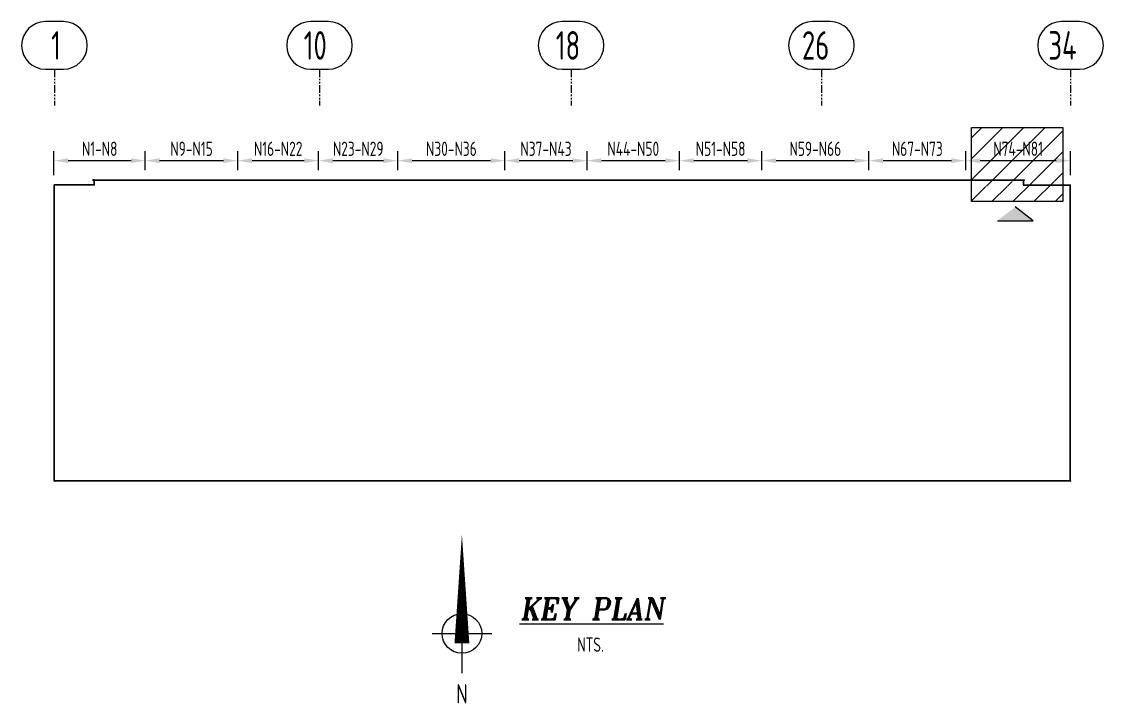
# Model space of a CAD drawing. Header units: inches. Extents: x -3675 to 11984, y -3832 to 1837.
# Drawn here: x 11315.4 to 11485.8, y -3831.4 to -3724 of the extents above; entities that cross this region are included whole.
import ezdxf
from ezdxf.enums import TextEntityAlignment as Align

# ---------------------------------------------------------------- set-up
doc = ezdxf.new("R2010")
doc.units = ezdxf.units.IN
doc.header["$MEASUREMENT"] = 0
doc.linetypes.add('PHANTOM', pattern=[2.5, 1.25, -0.25, 0.25, -0.25, 0.25, -0.25])
doc.layers.get('0').update_dxf_attribs({"linetype": 'CONTINUOUS'})
doc.layers.get('Defpoints').update_dxf_attribs({"linetype": 'CONTINUOUS'})
for name, color, linetype in [('0-25TEXT', 7, 'CONTINUOUS'), ('0-35', 3, 'CONTINUOUS'), ('0-35TEXT', 3, 'CONTINUOUS'), ('0-50', 10, 'CONTINUOUS'), ('BARLIST', 7, 'CONTINUOUS'), ('GRID', 8, 'PHANTOM'), ('Hatch', 253, 'CONTINUOUS'), ('Hgblock', 7, 'CONTINUOUS')]:
    doc.layers.add(name, color=color, linetype=linetype)
doc.styles.add('AR', font='ARCHQUIK.shx', dxfattribs={"width": 0.8})
doc.styles.add('ROMANT', font='romant')
doc.dimstyles.new('CADS_DIM_48', dxfattribs={"dimscale": 48, "dimtxt": 0.09375, "dimasz": 0.09375, "dimexe": 0.0625, "dimexo": 0.0625, "dimgap": 0.09375, "dimtad": 0, "dimtih": 1, "dimtoh": 1, "dimzin": 1, "dimdsep": 46, "dimlunit": 4, "dimtxsty": 'AR', "dimblk": 'CLOSED', "dimcen": 0.1875, "dimadec": 0, "dimazin": 0, "dimtfac": 1, "dimtofl": 0, "dimtmove": 0, "dimatfit": 1, "dimldrblk": 'DOTBLANK', "dimfxl": 1, "dimtzin": 0, "dimarcsym": 0})

# ---------------------------------------------------------------- blocks, each defined once
blk = doc.blocks.new('*D1264')
at = {"layer": '0-35', "color": 0, "lineweight": -2, "transparency": 16777216}
for p, q in [((11320.49, -3748.17), (11320.49, -3744.38)), ((11334.87, -3747.38), (11334.87, -3744.38)), ((11322.74, -3745.88), (11332.62, -3745.88))]:
    blk.add_line(p, q, dxfattribs=at)
at = {"layer": '0-35', "color": 0, "transparency": 16777216}
for points in [[(11322.74, -3745.51), (11322.74, -3746.26), (11320.49, -3745.88)], [(11332.62, -3745.51), (11332.62, -3746.26), (11334.87, -3745.88)]]:
    blk.add_solid(points, dxfattribs=at)
at = {"layer": 'Defpoints', "color": 0, "transparency": 16777216}
for p in [(11334.87, -3745.88), (11334.87, -3748.88), (11320.49, -3749.67)]:
    blk.add_point(p, dxfattribs=at)
at = {"layer": '0-35', "color": 0, "transparency": 16777216, "insert": (11327.68, -3744.01), "char_height": 2.25, "attachment_point": 5, "style": 'AR'}
blk.add_mtext('N1-N8', dxfattribs=at)
blk = doc.blocks.new('_DotBlank')
at = {"layer": '0-35', "color": 0, "lineweight": -2}
blk.add_line((-0.5, 0), (-1, 0), dxfattribs=at)
blk.add_circle((0, 0), 0.5, dxfattribs=at)
blk = doc.blocks.new('*D1265')
at = {"layer": '0-35', "color": 0, "lineweight": -2, "transparency": 16777216}
for p, q in [((11334.87, -3747.38), (11334.87, -3744.38)), ((11349.43, -3747.38), (11349.43, -3744.38)), ((11337.12, -3745.88), (11347.18, -3745.88))]:
    blk.add_line(p, q, dxfattribs=at)
at = {"layer": '0-35', "color": 0, "transparency": 16777216}
for points in [[(11337.12, -3745.51), (11337.12, -3746.26), (11334.87, -3745.88)], [(11347.18, -3745.51), (11347.18, -3746.26), (11349.43, -3745.88)]]:
    blk.add_solid(points, dxfattribs=at)
at = {"layer": 'Defpoints', "color": 0, "transparency": 16777216}
for p in [(11349.43, -3745.88), (11334.87, -3748.88), (11349.43, -3748.88)]:
    blk.add_point(p, dxfattribs=at)
at = {"layer": '0-35', "color": 0, "transparency": 16777216, "insert": (11342.15, -3744.01), "char_height": 2.25, "attachment_point": 5, "style": 'AR'}
blk.add_mtext('N9-N15', dxfattribs=at)
blk = doc.blocks.new('*D1266')
at = {"layer": '0-35', "color": 0, "lineweight": -2, "transparency": 16777216}
for p, q in [((11349.43, -3747.38), (11349.43, -3744.38)), ((11362.16, -3747.38), (11362.16, -3744.38)), ((11351.68, -3745.88), (11359.91, -3745.88))]:
    blk.add_line(p, q, dxfattribs=at)
at = {"layer": '0-35', "color": 0, "transparency": 16777216}
for points in [[(11351.68, -3745.51), (11351.68, -3746.26), (11349.43, -3745.88)], [(11359.91, -3745.51), (11359.91, -3746.26), (11362.16, -3745.88)]]:
    blk.add_solid(points, dxfattribs=at)
at = {"layer": 'Defpoints', "color": 0, "transparency": 16777216}
for p in [(11362.16, -3745.88), (11349.43, -3748.88), (11362.16, -3748.88)]:
    blk.add_point(p, dxfattribs=at)
at = {"layer": '0-35', "color": 0, "transparency": 16777216, "insert": (11355.79, -3744.01), "char_height": 2.25, "attachment_point": 5, "style": 'AR'}
blk.add_mtext('N16-N22', dxfattribs=at)
blk = doc.blocks.new('*D1267')
at = {"layer": '0-35', "color": 0, "lineweight": -2, "transparency": 16777216}
for p, q in [((11362.16, -3747.38), (11362.16, -3744.38)), ((11374.63, -3747.38), (11374.63, -3744.38)), ((11364.41, -3745.88), (11372.38, -3745.88))]:
    blk.add_line(p, q, dxfattribs=at)
at = {"layer": '0-35', "color": 0, "transparency": 16777216}
for points in [[(11364.41, -3745.51), (11364.41, -3746.26), (11362.16, -3745.88)], [(11372.38, -3745.51), (11372.38, -3746.26), (11374.63, -3745.88)]]:
    blk.add_solid(points, dxfattribs=at)
at = {"layer": 'Defpoints', "color": 0, "transparency": 16777216}
for p in [(11374.63, -3745.88), (11362.16, -3748.88), (11374.63, -3748.88)]:
    blk.add_point(p, dxfattribs=at)
at = {"layer": '0-35', "color": 0, "transparency": 16777216, "insert": (11368.4, -3744.01), "char_height": 2.25, "attachment_point": 5, "style": 'AR'}
blk.add_mtext('N23-N29', dxfattribs=at)
blk = doc.blocks.new('*D1268')
at = {"layer": '0-35', "color": 0, "lineweight": -2, "transparency": 16777216}
for p, q in [((11374.63, -3747.38), (11374.63, -3744.38)), ((11391.5, -3747.38), (11391.5, -3744.38)), ((11376.88, -3745.88), (11389.25, -3745.88))]:
    blk.add_line(p, q, dxfattribs=at)
at = {"layer": '0-35', "color": 0, "transparency": 16777216}
for points in [[(11376.88, -3745.51), (11376.88, -3746.26), (11374.63, -3745.88)], [(11389.25, -3745.51), (11389.25, -3746.26), (11391.5, -3745.88)]]:
    blk.add_solid(points, dxfattribs=at)
at = {"layer": 'Defpoints', "color": 0, "transparency": 16777216}
for p in [(11391.5, -3745.88), (11374.63, -3748.88), (11391.5, -3748.88)]:
    blk.add_point(p, dxfattribs=at)
at = {"layer": '0-35', "color": 0, "transparency": 16777216, "insert": (11383.07, -3744.01), "char_height": 2.25, "attachment_point": 5, "style": 'AR'}
blk.add_mtext('N30-N36', dxfattribs=at)
blk = doc.blocks.new('*D1269')
at = {"layer": '0-35', "color": 0, "lineweight": -2, "transparency": 16777216}
for p, q in [((11391.5, -3747.38), (11391.5, -3744.38)), ((11404.44, -3747.38), (11404.44, -3744.38)), ((11393.75, -3745.88), (11402.19, -3745.88))]:
    blk.add_line(p, q, dxfattribs=at)
at = {"layer": '0-35', "color": 0, "transparency": 16777216}
for points in [[(11393.75, -3745.51), (11393.75, -3746.26), (11391.5, -3745.88)], [(11402.19, -3745.51), (11402.19, -3746.26), (11404.44, -3745.88)]]:
    blk.add_solid(points, dxfattribs=at)
at = {"layer": 'Defpoints', "color": 0, "transparency": 16777216}
for p in [(11404.44, -3745.88), (11391.5, -3748.88), (11404.44, -3748.88)]:
    blk.add_point(p, dxfattribs=at)
at = {"layer": '0-35', "color": 0, "transparency": 16777216, "insert": (11397.97, -3744.01), "char_height": 2.25, "attachment_point": 5, "style": 'AR'}
blk.add_mtext('N37-N43', dxfattribs=at)
blk = doc.blocks.new('*D1270')
at = {"layer": '0-35', "color": 0, "lineweight": -2, "transparency": 16777216}
for p, q in [((11404.44, -3747.38), (11404.44, -3744.38)), ((11419, -3747.38), (11419, -3744.38)), ((11406.69, -3745.88), (11416.75, -3745.88))]:
    blk.add_line(p, q, dxfattribs=at)
at = {"layer": '0-35', "color": 0, "transparency": 16777216}
for points in [[(11406.69, -3745.51), (11406.69, -3746.26), (11404.44, -3745.88)], [(11416.75, -3745.51), (11416.75, -3746.26), (11419, -3745.88)]]:
    blk.add_solid(points, dxfattribs=at)
at = {"layer": 'Defpoints', "color": 0, "transparency": 16777216}
for p in [(11419, -3745.88), (11404.44, -3748.88), (11419, -3748.88)]:
    blk.add_point(p, dxfattribs=at)
at = {"layer": '0-35', "color": 0, "transparency": 16777216, "insert": (11411.72, -3744.01), "char_height": 2.25, "attachment_point": 5, "style": 'AR'}
blk.add_mtext('N44-N50', dxfattribs=at)
blk = doc.blocks.new('*D1271')
at = {"layer": '0-35', "color": 0, "lineweight": -2, "transparency": 16777216}
for p, q in [((11419, -3747.38), (11419, -3744.38)), ((11431.95, -3747.38), (11431.95, -3744.38)), ((11421.25, -3745.88), (11429.7, -3745.88))]:
    blk.add_line(p, q, dxfattribs=at)
at = {"layer": '0-35', "color": 0, "transparency": 16777216}
for points in [[(11421.25, -3745.51), (11421.25, -3746.26), (11419, -3745.88)], [(11429.7, -3745.51), (11429.7, -3746.26), (11431.95, -3745.88)]]:
    blk.add_solid(points, dxfattribs=at)
at = {"layer": 'Defpoints', "color": 0, "transparency": 16777216}
for p in [(11431.95, -3745.88), (11419, -3748.88), (11431.95, -3748.88)]:
    blk.add_point(p, dxfattribs=at)
at = {"layer": '0-35', "color": 0, "transparency": 16777216, "insert": (11425.47, -3744.01), "char_height": 2.25, "attachment_point": 5, "style": 'AR'}
blk.add_mtext('N51-N58', dxfattribs=at)
blk = doc.blocks.new('*D1272')
at = {"layer": '0-35', "color": 0, "lineweight": -2, "transparency": 16777216}
for p, q in [((11431.95, -3747.38), (11431.95, -3744.38)), ((11448.82, -3747.38), (11448.82, -3744.38)), ((11434.2, -3745.88), (11446.57, -3745.88))]:
    blk.add_line(p, q, dxfattribs=at)
at = {"layer": '0-35', "color": 0, "transparency": 16777216}
for points in [[(11434.2, -3745.51), (11434.2, -3746.26), (11431.95, -3745.88)], [(11446.57, -3745.51), (11446.57, -3746.26), (11448.82, -3745.88)]]:
    blk.add_solid(points, dxfattribs=at)
at = {"layer": 'Defpoints', "color": 0, "transparency": 16777216}
for p in [(11448.82, -3745.88), (11431.95, -3748.88), (11448.82, -3748.88)]:
    blk.add_point(p, dxfattribs=at)
at = {"layer": '0-35', "color": 0, "transparency": 16777216, "insert": (11440.39, -3744.01), "char_height": 2.25, "attachment_point": 5, "style": 'AR'}
blk.add_mtext('N59-N66', dxfattribs=at)
blk = doc.blocks.new('*D1273')
at = {"layer": '0-35', "color": 0, "lineweight": -2, "transparency": 16777216}
for p, q in [((11448.82, -3747.38), (11448.82, -3744.38)), ((11464.08, -3747.38), (11464.08, -3744.38)), ((11451.07, -3745.88), (11461.83, -3745.88))]:
    blk.add_line(p, q, dxfattribs=at)
at = {"layer": '0-35', "color": 0, "transparency": 16777216}
for points in [[(11451.07, -3745.51), (11451.07, -3746.26), (11448.82, -3745.88)], [(11461.83, -3745.51), (11461.83, -3746.26), (11464.08, -3745.88)]]:
    blk.add_solid(points, dxfattribs=at)
at = {"layer": 'Defpoints', "color": 0, "transparency": 16777216}
for p in [(11464.08, -3745.88), (11448.82, -3748.88), (11464.08, -3748.88)]:
    blk.add_point(p, dxfattribs=at)
at = {"layer": '0-35', "color": 0, "transparency": 16777216, "insert": (11456.45, -3744.01), "char_height": 2.25, "attachment_point": 5, "style": 'AR'}
blk.add_mtext('N67-N73', dxfattribs=at)
blk = doc.blocks.new('*U1209')
at = {"layer": 'Hgblock', "color": 3}
for p, q in [((-0.375, 0), (0.375, 0)), ((0, 0), (0, -0.5))]:
    blk.add_line(p, q, dxfattribs=at)
blk.add_lwpolyline([(0, 1.25, 0, 0.187, 0), (0, -0.125, 0.187, 0.187, 0)], format="xyseb", dxfattribs=at)
blk.add_circle((0, 0), 0.25, dxfattribs=at)
at = {"layer": 'Hgblock', "color": 3, "style": 'AR', "width": 0.8}
blk.add_text('N', height=0.244, dxfattribs=at).set_placement((0, -0.761), align=Align.MIDDLE)
blk = doc.blocks.new('*D1274')
at = {"layer": '0-35', "color": 0, "lineweight": -2, "transparency": 16777216}
for p, q in [((11464.08, -3747.38), (11464.08, -3744.38)), ((11480.58, -3748.17), (11480.58, -3744.38)), ((11466.33, -3745.88), (11478.33, -3745.88))]:
    blk.add_line(p, q, dxfattribs=at)
at = {"layer": '0-35', "color": 0, "transparency": 16777216}
for points in [[(11466.33, -3745.51), (11466.33, -3746.26), (11464.08, -3745.88)], [(11478.33, -3745.51), (11478.33, -3746.26), (11480.58, -3745.88)]]:
    blk.add_solid(points, dxfattribs=at)
at = {"layer": 'Defpoints', "color": 0, "transparency": 16777216}
for p in [(11480.58, -3745.88), (11464.08, -3748.88), (11480.58, -3749.67)]:
    blk.add_point(p, dxfattribs=at)
at = {"layer": '0-35', "color": 0, "transparency": 16777216, "insert": (11472.33, -3744.01), "char_height": 2.25, "attachment_point": 5, "style": 'AR'}
blk.add_mtext('N74-N81', dxfattribs=at)

msp = doc.modelspace()

# ---------------------------------------------------------------- hatches: boundary and pattern name
at = {"layer": '0-25TEXT'}
msp.add_hatch(color=256, dxfattribs=at).paths.add_polyline_path([(11474.6885, -3755.34272), (11471.87607, -3753.18277), (11469.06364, -3755.34272)])
at = {"layer": 'Hatch'}
h = msp.add_hatch(dxfattribs=at)
h.set_pattern_fill('ANSI31', color=256, scale=18.75)
h.set_pattern_definition([(45, (1452.6486, -4231.8905), (-1.6572815, 1.6572815), [])])
h.paths.add_polyline_path([(11464.98731, -3740.66217), (11464.98731, -3749.88807), (11465.05591, -3749.88807), (11471.31296, -3749.88807), (11471.31296, -3749.17245), (11471.11088, -3749.17245), (11471.11088, -3749.10385), (11479.36742, -3749.10385), (11479.36742, -3740.66217)])
h.paths.add_polyline_path([(11471.38156, -3749.17245), (11471.38156, -3749.95667), (11465.05591, -3749.95667), (11465.05591, -3752.34129), (11479.36742, -3752.34129), (11479.36742, -3749.17245)])

# ---------------------------------------------------------------- linework, layer by layer
at = {"layer": '0-25TEXT'}
for p, q in [((11474.6885, -3755.34272, 0), (11471.87607, -3753.18277, 0)), ((11469.06364, -3755.34272, 0), (11474.6885, -3755.34272, 0))]:
    msp.add_line(p, q, dxfattribs=at)
at = {"layer": '0-35'}
for p, q in [((11326.8869, -3748.88483), (11326.61622, -3748.88483)), ((11326.61622, -3748.88483), (11473.31687, -3748.88483)), ((11326.61622, -3748.95343), (11326.61622, -3748.88483)), ((11326.61622, -3748.88483), (11326.61622, -3748.95343)), ((11326.61622, -3748.95343), (11326.8183, -3748.95343)), ((11326.8183, -3749.66905), (11326.8183, -3748.95343)), ((11326.8869, -3749.73765), (11326.8869, -3748.95343)), ((11326.8869, -3748.95343), (11473.11849, -3748.95343)), ((11328.52646, -3748.88483), (11328.52646, -3748.95343)), ((11328.52671, -3748.88483), (11328.52671, -3748.95343)), ((11330.43442, -3748.88483), (11330.43442, -3748.95343)), ((11330.43442, -3748.88483), (11330.43442, -3748.95343)), ((11332.5646, -3748.88483), (11332.5646, -3748.95343)), ((11332.5646, -3748.88483), (11332.5646, -3748.95343)), ((11334.87276, -3748.88483), (11334.87276, -3748.95343)), ((11337.18091, -3748.88483), (11337.18091, -3748.95343)), ((11339.48907, -3748.88483), (11339.48907, -3748.95343)), ((11341.79723, -3748.88483), (11341.79723, -3748.95343)), ((11342.50358, -3748.88483), (11342.50358, -3748.95343)), ((11344.81174, -3748.88483), (11344.81174, -3748.95343)), ((11347.1199, -3748.88483), (11347.1199, -3748.95343)), ((11349.42806, -3748.88483), (11349.42806, -3748.95343)), ((11351.73622, -3748.88483), (11351.73622, -3748.95343)), ((11352.44257, -3748.88483), (11352.44257, -3748.95343)), ((11354.75073, -3748.88483), (11354.75073, -3748.95343)), ((11357.05889, -3748.88483), (11357.05889, -3748.95343)), ((11359.36705, -3748.88483), (11359.36705, -3748.95343)), ((11361.45273, -3748.88483), (11361.45273, -3748.95343)), ((11362.16187, -3748.88483), (11362.16187, -3748.95343)), ((11364.69528, -3748.88483), (11364.69528, -3748.95343)), ((11364.69528, -3748.95343), (11364.69528, -3748.88483)), ((11367.00344, -3748.95343), (11367.00344, -3748.88483)), ((11369.3116, -3748.95343), (11369.3116, -3748.88483)), ((11371.61976, -3748.95343), (11371.61976, -3748.88483)), ((11372.32611, -3748.95343), (11372.32611, -3748.88483)), ((11374.63427, -3748.95343), (11374.63427, -3748.88483)), ((11376.94243, -3748.95343), (11376.94243, -3748.88483)), ((11379.25059, -3748.95343), (11379.25059, -3748.88483)), ((11381.55875, -3748.95343), (11381.55875, -3748.88483)), ((11382.2651, -3748.95343), (11382.2651, -3748.88483)), ((11384.57326, -3748.95343), (11384.57326, -3748.88483)), ((11386.88142, -3748.95343), (11386.88142, -3748.88483)), ((11389.18957, -3748.95343), (11389.18957, -3748.88483)), ((11391.49773, -3748.95343), (11391.49773, -3748.88483)), ((11392.20409, -3748.95343), (11392.20409, -3748.88483)), ((11394.51224, -3748.95343), (11394.51224, -3748.88483)), ((11396.81577, -3748.95343), (11396.81577, -3748.88483)), ((11399.11929, -3748.95343), (11399.11929, -3748.88483)), ((11401.42745, -3748.95343), (11401.42745, -3748.88483)), ((11402.1338, -3748.95343), (11402.1338, -3748.88483)), ((11404.44196, -3748.95343), (11404.44196, -3748.88483)), ((11406.75012, -3748.95343), (11406.75012, -3748.88483)), ((11409.05828, -3748.95343), (11409.05828, -3748.88483)), ((11411.36644, -3748.95343), (11411.36644, -3748.88483)), ((11412.07279, -3748.95343), (11412.07279, -3748.88483)), ((11414.38095, -3748.95343), (11414.38095, -3748.88483)), ((11416.68911, -3748.95343), (11416.68911, -3748.88483)), ((11418.99727, -3748.95343), (11418.99727, -3748.88483)), ((11421.30543, -3748.95343), (11421.30543, -3748.88483)), ((11422.01178, -3748.95343), (11422.01178, -3748.88483)), ((11424.31994, -3748.95343), (11424.31994, -3748.88483)), ((11426.6281, -3748.95343), (11426.6281, -3748.88483)), ((11428.93626, -3748.95343), (11428.93626, -3748.88483)), ((11431.24441, -3748.95343), (11431.24441, -3748.88483)), ((11431.95077, -3748.95343), (11431.95077, -3748.88483)), ((11434.25893, -3748.95343), (11434.25893, -3748.88483)), ((11436.56987, -3748.95343), (11436.56987, -3748.88483)), ((11438.8808, -3748.95343), (11438.8808, -3748.88483)), ((11441.18896, -3748.95343), (11441.18896, -3748.88483)), ((11441.89532, -3748.95343), (11441.89532, -3748.88483)), ((11444.20347, -3748.95343), (11444.20347, -3748.88483)), ((11446.51163, -3748.95343), (11446.51163, -3748.88483)), ((11448.81979, -3748.95343), (11448.81979, -3748.88483)), ((11451.12795, -3748.95343), (11451.12795, -3748.88483)), ((11451.8343, -3748.95343), (11451.8343, -3748.88483)), ((11454.14246, -3748.95343), (11454.14246, -3748.88483)), ((11456.45062, -3748.95343), (11456.45062, -3748.88483)), ((11458.75878, -3748.95343), (11458.75878, -3748.88483)), ((11461.06694, -3748.95343), (11461.06694, -3748.88483)), ((11461.77329, -3748.95343), (11461.77329, -3748.88483)), ((11464.08145, -3748.95343), (11464.08145, -3748.88483)), ((11466.38961, -3748.95343), (11466.38961, -3748.88483)), ((11468.69777, -3748.95343), (11468.69777, -3748.88483)), ((11471.00593, -3748.95343), (11471.00593, -3748.88483)), ((11473.11849, -3748.95343), (11473.11849, -3749.73765)), ((11473.18709, -3748.95343), (11473.31687, -3748.95343)), ((11473.18709, -3748.95343), (11473.18709, -3749.66905)), ((11473.31687, -3748.95343), (11473.31687, -3748.88483)), ((11320.49265, -3749.66905), (11320.49265, -3749.73765)), ((11326.8183, -3749.66905), (11320.49265, -3749.66905)), ((11320.49265, -3749.73765), (11320.49265, -3749.66905)), ((11320.49265, -3749.66905), (11320.56124, -3749.66905)), ((11320.49265, -3796.40973), (11320.49265, -3749.66905)), ((11326.8869, -3749.73765), (11320.49265, -3749.73765)), ((11320.56124, -3796.40973), (11320.56124, -3749.66905)), ((11322.62561, -3749.66905), (11322.62561, -3749.73765)), ((11324.75579, -3749.66905), (11324.75579, -3749.73765)), ((11326.8869, -3749.73765), (11326.8869, -3749.66905)), ((11473.11849, -3749.73765), (11480.50817, -3749.73765)), ((11473.18709, -3749.66905), (11480.50817, -3749.66905)), ((11475.7661, -3749.66905), (11475.7661, -3749.73765)), ((11477.89628, -3749.66905), (11477.89628, -3749.73765)), ((11480.50817, -3749.73765), (11480.50817, -3749.66905)), ((11480.51507, -3796.40973), (11480.51507, -3749.66753)), ((11480.51507, -3749.66753), (11480.58366, -3749.66753)), ((11480.58366, -3796.40973), (11480.58366, -3749.66753)), ((11320.49265, -3751.79923), (11320.56124, -3751.79923)), ((11480.51507, -3751.51647), (11480.51507, -3751.58507)), ((11480.51507, -3751.58507), (11480.51507, -3751.51647)), ((11480.51507, -3751.51647), (11480.58366, -3751.51647)), ((11320.49265, -3753.92941), (11320.56124, -3753.92941)), ((11480.51507, -3753.08962), (11480.58366, -3753.08962)), ((11480.51507, -3754.38634), (11480.58366, -3754.38634)), ((11320.49265, -3756.05959), (11320.56124, -3756.05959)), ((11480.51507, -3756.05959), (11480.58366, -3756.05959)), ((11320.49265, -3758.18977), (11320.56124, -3758.18977)), ((11480.51507, -3758.18977), (11480.58366, -3758.18977)), ((11320.49265, -3760.31995), (11320.56124, -3760.31995)), ((11480.51507, -3760.31995), (11480.58366, -3760.31995)), ((11320.49265, -3762.45013), (11320.56124, -3762.45013)), ((11480.51507, -3762.45013), (11480.58366, -3762.45013)), ((11320.49265, -3764.58031), (11320.56124, -3764.58031)), ((11480.51507, -3764.58031), (11480.58366, -3764.58031)), ((11320.49265, -3766.71049), (11320.56124, -3766.71049)), ((11480.51507, -3766.71049), (11480.58366, -3766.71049)), ((11320.49265, -3768.84067), (11320.56124, -3768.84067)), ((11480.51507, -3768.84067), (11480.58366, -3768.84067)), ((11320.49265, -3770.97085), (11320.56124, -3770.97085)), ((11480.51507, -3770.97085), (11480.58366, -3770.97085)), ((11320.49265, -3773.10104), (11320.56124, -3773.10104)), ((11480.51507, -3773.10104), (11480.58366, -3773.10104)), ((11320.49265, -3775.23122), (11320.56124, -3775.23122)), ((11480.51507, -3775.23122), (11480.58366, -3775.23122)), ((11320.49265, -3777.3614), (11320.56124, -3777.3614)), ((11480.51507, -3777.3614), (11480.58366, -3777.3614)), ((11320.49265, -3779.49158), (11320.56124, -3779.49158)), ((11480.51507, -3779.49158), (11480.58366, -3779.49158)), ((11320.49265, -3781.62176), (11320.56124, -3781.62176)), ((11480.51507, -3781.62176), (11480.58366, -3781.62176)), ((11320.49265, -3783.75194), (11320.56124, -3783.75194)), ((11480.51507, -3783.75194), (11480.58366, -3783.75194)), ((11320.49265, -3785.88212), (11320.56124, -3785.88212)), ((11480.51507, -3785.88212), (11480.58366, -3785.88212)), ((11320.49265, -3788.0123), (11320.56124, -3788.0123)), ((11480.51507, -3788.0123), (11480.58366, -3788.0123)), ((11320.49265, -3790.14248), (11320.56124, -3790.14248)), ((11480.51507, -3790.14248), (11480.58366, -3790.14248)), ((11320.49265, -3792.27266), (11320.56124, -3792.27266)), ((11480.51507, -3792.27266), (11480.58366, -3792.27266)), ((11320.49265, -3794.40284), (11320.56124, -3794.40284)), ((11480.51507, -3794.40284), (11480.58366, -3794.40284)), ((11480.58366, -3796.34114), (11320.49265, -3796.34114)), ((11320.49265, -3796.34114), (11320.49265, -3796.40973)), ((11480.58366, -3796.40973), (11320.49265, -3796.40973)), ((11320.49265, -3796.40973), (11320.56124, -3796.40973)), ((11322.02586, -3796.34114), (11322.02586, -3796.40973)), ((11323.55907, -3796.34114), (11323.55907, -3796.40973)), ((11325.86723, -3796.34114), (11325.86723, -3796.40973)), ((11328.17539, -3796.34114), (11328.17539, -3796.40973)), ((11328.88174, -3796.34114), (11328.88174, -3796.40973)), ((11331.1899, -3796.34114), (11331.1899, -3796.40973)), ((11333.50389, -3796.34114), (11333.50389, -3796.40973)), ((11335.81204, -3796.34114), (11335.81204, -3796.40973)), ((11338.1202, -3796.34114), (11338.1202, -3796.40973)), ((11338.82656, -3796.34114), (11338.82656, -3796.40973)), ((11341.13471, -3796.34114), (11341.13471, -3796.40973)), ((11343.44287, -3796.34114), (11343.44287, -3796.40973)), ((11345.75103, -3796.34114), (11345.75103, -3796.40973)), ((11348.05919, -3796.34114), (11348.05919, -3796.40973)), ((11348.76554, -3796.34114), (11348.76554, -3796.40973)), ((11351.0737, -3796.34114), (11351.0737, -3796.40973)), ((11353.38186, -3796.34114), (11353.38186, -3796.40973)), ((11355.69002, -3796.34114), (11355.69002, -3796.40973)), ((11357.99818, -3796.34114), (11357.99818, -3796.40973)), ((11358.70453, -3796.34114), (11358.70453, -3796.40973)), ((11361.01269, -3796.34114), (11361.01269, -3796.40973)), ((11363.32085, -3796.34114), (11363.32085, -3796.40973)), ((11365.62901, -3796.34114), (11365.62901, -3796.40973)), ((11367.93717, -3796.34114), (11367.93717, -3796.40973)), ((11368.64352, -3796.34114), (11368.64352, -3796.40973)), ((11370.95168, -3796.34114), (11370.95168, -3796.40973)), ((11373.25984, -3796.34114), (11373.25984, -3796.40973)), ((11375.568, -3796.34114), (11375.568, -3796.40973)), ((11377.87615, -3796.34114), (11377.87615, -3796.40973)), ((11378.58251, -3796.34114), (11378.58251, -3796.40973)), ((11380.89067, -3796.34114), (11380.89067, -3796.40973)), ((11383.19882, -3796.34114), (11383.19882, -3796.40973)), ((11385.50698, -3796.34114), (11385.50698, -3796.40973)), ((11387.81514, -3796.34114), (11387.81514, -3796.40973)), ((11388.52149, -3796.34114), (11388.52149, -3796.40973)), ((11390.82965, -3796.34114), (11390.82965, -3796.40973)), ((11393.13781, -3796.34114), (11393.13781, -3796.40973)), ((11395.44597, -3796.34114), (11395.44597, -3796.40973)), ((11397.75413, -3796.34114), (11397.75413, -3796.40973)), ((11398.46048, -3796.34114), (11398.46048, -3796.40973)), ((11400.76864, -3796.34114), (11400.76864, -3796.40973)), ((11403.0768, -3796.34114), (11403.0768, -3796.40973)), ((11405.38496, -3796.34114), (11405.38496, -3796.40973)), ((11407.69312, -3796.34114), (11407.69312, -3796.40973)), ((11408.39947, -3796.34114), (11408.39947, -3796.40973)), ((11410.70763, -3796.34114), (11410.70763, -3796.40973)), ((11413.01579, -3796.34114), (11413.01579, -3796.40973)), ((11415.32395, -3796.34114), (11415.32395, -3796.40973)), ((11417.63211, -3796.34114), (11417.63211, -3796.40973)), ((11418.33846, -3796.34114), (11418.33846, -3796.40973)), ((11420.64662, -3796.34114), (11420.64662, -3796.40973)), ((11422.95478, -3796.34114), (11422.95478, -3796.40973)), ((11425.26293, -3796.34114), (11425.26293, -3796.40973)), ((11427.57109, -3796.34114), (11427.57109, -3796.40973)), ((11428.27745, -3796.34114), (11428.27745, -3796.40973)), ((11430.5856, -3796.34114), (11430.5856, -3796.40973)), ((11432.89376, -3796.34114), (11432.89376, -3796.40973)), ((11435.20192, -3796.34114), (11435.20192, -3796.40973)), ((11437.73533, -3796.34114), (11437.73533, -3796.40973)), ((11438.44169, -3796.34114), (11438.44169, -3796.40973)), ((11440.53015, -3796.34114), (11440.53015, -3796.40973)), ((11442.83831, -3796.34114), (11442.83831, -3796.40973)), ((11445.14647, -3796.34114), (11445.14647, -3796.40973)), ((11447.45463, -3796.34114), (11447.45463, -3796.40973)), ((11448.16098, -3796.34114), (11448.16098, -3796.40973)), ((11450.46914, -3796.34114), (11450.46914, -3796.40973)), ((11452.7773, -3796.34114), (11452.7773, -3796.40973)), ((11455.08546, -3796.34114), (11455.08546, -3796.40973)), ((11457.39362, -3796.34114), (11457.39362, -3796.40973)), ((11458.09997, -3796.34114), (11458.09997, -3796.40973)), ((11460.40813, -3796.34114), (11460.40813, -3796.40973)), ((11462.71629, -3796.34114), (11462.71629, -3796.40973)), ((11465.02445, -3796.34114), (11465.02445, -3796.40973)), ((11467.33261, -3796.34114), (11467.33261, -3796.40973)), ((11469.64076, -3796.34114), (11469.64076, -3796.40973)), ((11471.94892, -3796.34114), (11471.94892, -3796.40973)), ((11474.25708, -3796.34114), (11474.25708, -3796.40973)), ((11476.56524, -3796.34114), (11476.56524, -3796.40973)), ((11478.57584, -3796.34114), (11478.57584, -3796.40973)), ((11480.51507, -3796.40973), (11480.58366, -3796.40973)), ((11480.58366, -3796.34114), (11480.58366, -3796.40973))]:
    msp.add_line(p, q, dxfattribs=at)
at = {"layer": '0-35', "elevation": 0}
msp.add_lwpolyline([(11479.36742, -3752.34129), (11464.98731, -3752.34129), (11464.98731, -3740.66217), (11479.36742, -3740.66217)], close=True, dxfattribs=at)
at = {"layer": '0-50'}
for points in [[(11321.97886, -3723.96373), (11319.14363, -3723.96373, 1), (11319.14363, -3731.46373), (11321.97886, -3731.46373, 1)], [(11363.71809, -3723.96373), (11360.88286, -3723.96373, 1), (11360.88286, -3731.46373), (11363.71809, -3731.46373, 1)], [(11403.33493, -3723.96373), (11400.4997, -3723.96373, 1), (11400.4997, -3731.46373), (11403.33493, -3731.46373, 1)], [(11442.75591, -3723.96373), (11439.92068, -3723.96373, 1), (11439.92068, -3731.46373), (11442.75591, -3731.46373, 1)], [(11482.00128, -3723.96373), (11479.16605, -3723.96373, 1), (11479.16605, -3731.46373), (11482.00128, -3731.46373, 1)]]:
    msp.add_lwpolyline(points, format="xyb", close=True, dxfattribs=at)
at = {"layer": 'GRID', "lineweight": -3}
for points in [[(11320.56124, -3731.46373), (11320.56124, -3737.21071)], [(11362.30048, -3731.46373), (11362.30048, -3737.21071)], [(11401.91732, -3731.46373), (11401.91732, -3737.21071)], [(11441.33829, -3731.46373), (11441.33829, -3737.21071)], [(11480.58366, -3731.46373), (11480.58366, -3737.21071)], [(11480.58366, -3731.46373), (11480.58366, -3737.21071)]]:
    msp.add_lwpolyline(points, dxfattribs=at)

# ---------------------------------------------------------------- block references
at = {"layer": 'BARLIST', "xscale": 12.5, "yscale": 12.5, "zscale": 12.5}
msp.add_blockref('*U1209', (11384.73297, -3820.40121), dxfattribs=at)

# ---------------------------------------------------------------- texts
at = {"color": 7, "linetype": 'Continuous', "style": 'ROMANT', "oblique": 9, "width": 0.95}
msp.add_text('%%UKEY PLAN', height=3.375, dxfattribs=at).set_placement((11405.23078, -3818.21334), align=Align.CENTER)
at = {"layer": '0-35TEXT', "style": 'AR', "width": 0.8}
msp.add_text('NTS.', height=2.25, dxfattribs=at).set_placement((11402.89523, -3823.29054))
at = {"layer": '0-50', "style": 'AR', "width": 0.8}
for s, p in [('1', (11320.03515, -3729.96567)), ('10', (11359.8187, -3729.96567)), ('18', (11399.50824, -3729.96567)), ('26', (11438.27754, -3729.96567)), ('34', (11477.08506, -3729.96567))]:
    msp.add_text(s, height=4.5, dxfattribs=at).set_placement(p)

# ---------------------------------------------------------------- dimensions: what is measured, and where the dimension line sits
at = {"layer": '0-35'}
for base, p1, p2, text, picture, middle in [((11334.87276, -3745.88328), (11320.49265, -3749.66905), (11334.87276, -3748.88483), 'N1-N8', '*D1264', (11327.6827, -3745.88328)), ((11349.42806, -3745.88328), (11334.87276, -3748.88483), (11349.42806, -3748.88431), 'N9-N15', '*D1265', (11342.15041, -3745.88328)), ((11362.16187, -3745.88328), (11349.42806, -3748.88431), (11362.16187, -3748.88483), 'N16-N22', '*D1266', (11355.79496, -3745.88328)), ((11374.63427, -3745.88328), (11362.16187, -3748.88483), (11374.63427, -3748.88483), 'N23-N29', '*D1267', (11368.39807, -3745.88328)), ((11391.49773, -3745.88328), (11374.63427, -3748.88483), (11391.49773, -3748.88483), 'N30-N36', '*D1268', (11383.066, -3745.88328)), ((11404.44196, -3745.88328), (11391.49773, -3748.88483), (11404.44196, -3748.88483), 'N37-N43', '*D1269', (11397.96985, -3745.88328)), ((11418.99727, -3745.88328), (11404.44196, -3748.88483), (11418.99727, -3748.88483), 'N44-N50', '*D1270', (11411.71961, -3745.88328)), ((11431.95077, -3745.88328), (11418.99727, -3748.88483), (11431.95077, -3748.88483), 'N51-N58', '*D1271', (11425.47402, -3745.88328)), ((11448.81979, -3745.88328), (11431.95077, -3748.88483), (11448.81979, -3748.88206), 'N59-N66', '*D1272', (11440.38528, -3745.88328)), ((11464.08145, -3745.88328), (11448.81979, -3748.88206), (11464.08145, -3748.88483), 'N67-N73', '*D1273', (11456.45062, -3745.88328)), ((11480.58366, -3745.88328), (11464.08145, -3748.88206), (11480.58366, -3749.66753), 'N74-N81', '*D1274', (11472.33256, -3745.88328))]:
    dim = msp.add_linear_dim(base=base, p1=p1, p2=p2, text=text, dimstyle='CADS_DIM_48', override={"dimscale": 24, "dimgap": 0.03125, "dimtad": 1, "dimtih": 0, "dimtoh": 0, "dimdec": 4, "dimtdec": 4}, dxfattribs=at)
    dim.commit()
    dim.dimension.update_dxf_attribs({"geometry": picture, "text_midpoint": middle, "dimtype": 160})

doc.saveas('drawing.dxf')
